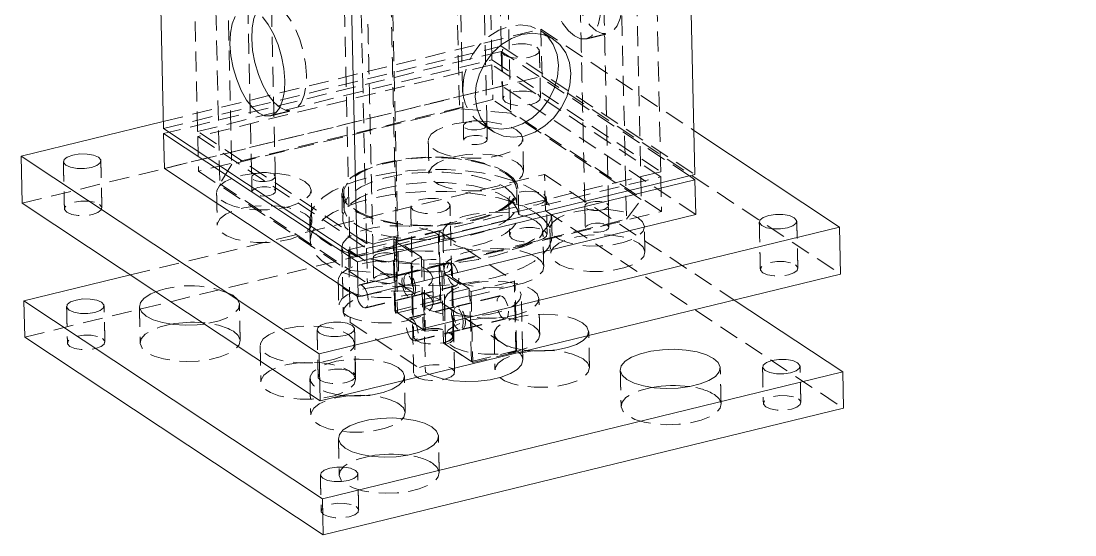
# Model space of a CAD drawing. Header units: millimetres. Extents: x 11 to 421, y 5 to 275.
# Drawn here: x 238.4 to 305.3, y 104.5 to 137.1 of the extents above; entities that cross this region are included whole.
import ezdxf

# ---------------------------------------------------------------- set-up
doc = ezdxf.new("R2010")
doc.units = ezdxf.units.MM
doc.linetypes.add('HIDDEN', pattern=[1.905, 1.27, -0.635])

msp = doc.modelspace()

# ---------------------------------------------------------------- linework, layer by layer
at = {"color": 7, "linetype": 'HIDDEN', "lineweight": 0}
for p, q in [((268.855, 135.487), (268.493, 151.591)), ((268.268, 134.629), (267.906, 150.733)), ((265.794, 150.162), (266.213, 131.528)), ((269.044, 149.881), (269.463, 131.246)), ((251.328, 146.642), (251.747, 128.007)), ((249.581, 130.08), (249.219, 146.184)), ((250.574, 145.385), (250.993, 126.75)), ((277.334, 144.39), (277.753, 125.756)), ((278.991, 127.527), (278.629, 143.631)), ((276.393, 143.143), (276.812, 124.508)), ((258.864, 139.895), (259.283, 121.26)), ((261.927, 139.622), (262.346, 120.987)), ((260.304, 122.978), (259.942, 139.082)), ((247.404, 130.717), (271.383, 136.572)), ((271.383, 136.572), (281.095, 130.14)), ((271.451, 133.581), (271.383, 136.572)), ((247.414, 130.268), (268.855, 135.487)), ((268.855, 135.487), (281.158, 127.339)), ((268.862, 135.165), (247.772, 130.031)), ((249.581, 130.08), (268.268, 134.629)), ((268.268, 134.629), (278.991, 127.527)), ((280.808, 127.253), (268.862, 135.165)), ((268.862, 135.165), (268.912, 132.956)), ((268.275, 134.307), (249.588, 129.758)), ((278.999, 127.205), (268.275, 134.307)), ((268.275, 134.307), (268.325, 132.098)), ((238.44, 125.521), (271.451, 133.581)), ((271.451, 133.581), (290.409, 121.025)), ((268.912, 132.956), (247.471, 127.738)), ((281.215, 124.808), (268.912, 132.956)), ((268.325, 132.098), (249.638, 127.55)), ((279.048, 124.996), (268.325, 132.098)), ((266.213, 131.528), (251.747, 128.007)), ((269.463, 131.246), (266.213, 131.528)), ((277.753, 125.756), (269.463, 131.246)), ((260.304, 122.978), (249.581, 130.08)), ((249.588, 129.758), (260.311, 122.656)), ((249.588, 129.758), (249.638, 127.55)), ((251.747, 128.007), (250.993, 126.75)), ((245.313, 120.969), (271.616, 127.352)), ((249.638, 127.55), (260.361, 120.448)), ((278.991, 127.527), (260.304, 122.978)), ((260.311, 122.656), (278.999, 127.205)), ((271.616, 127.352), (283.653, 119.38)), ((271.668, 125.051), (271.616, 127.352)), ((278.999, 127.205), (279.048, 124.996)), ((250.993, 126.75), (259.283, 121.26)), ((276.812, 124.508), (277.753, 125.756)), ((238.603, 117.027), (271.668, 125.051)), ((260.361, 120.448), (279.048, 124.996)), ((262.346, 120.987), (276.812, 124.508)), ((271.668, 125.051), (290.6, 112.512)), ((262.042, 123.264), (259.17, 122.565)), ((264.874, 123.536), (262.003, 122.837)), ((263.8, 122.1), (262.042, 123.264)), ((262.042, 123.264), (262.053, 122.804)), ((262.177, 123.077), (264.92, 123.745)), ((264.874, 123.536), (264.967, 119.395)), ((264.92, 123.745), (269.694, 120.583)), ((265.021, 119.235), (264.92, 123.745)), ((259.17, 122.565), (259.18, 122.105)), ((259.17, 122.565), (263.944, 119.403)), ((259.18, 122.105), (262.053, 122.804)), ((260.311, 122.656), (260.361, 120.448)), ((262.003, 122.837), (262.053, 122.804)), ((262.096, 118.696), (262.003, 122.837)), ((262.047, 123.045), (262.177, 123.077)), ((262.047, 123.045), (262.053, 123.046)), ((262.149, 118.536), (262.047, 123.045)), ((262.053, 123.046), (262.177, 123.077)), ((262.053, 123.046), (262.155, 118.536)), ((262.177, 123.077), (263.939, 121.91)), ((262.177, 123.077), (262.279, 118.568)), ((262.177, 123.077), (262.279, 118.568)), ((259.18, 122.105), (259.273, 117.964)), ((263.8, 122.1), (263.903, 117.499)), ((263.939, 121.91), (264.04, 117.401)), ((259.283, 121.26), (262.346, 120.987)), ((266.816, 120.102), (265.093, 121.243)), ((265.093, 121.243), (265.197, 116.642)), ((265.224, 121.059), (266.951, 119.915)), ((265.325, 116.55), (265.224, 121.059)), ((269.694, 120.583), (266.951, 119.915)), ((269.795, 116.073), (269.694, 120.583)), ((263.944, 119.403), (266.816, 120.102)), ((266.816, 120.102), (266.827, 119.642)), ((266.876, 119.609), (269.748, 120.308)), ((266.951, 119.915), (267.053, 115.406)), ((269.841, 116.167), (269.748, 120.308)), ((264.967, 119.395), (262.096, 118.696)), ((262.279, 118.568), (265.021, 119.235)), ((263.944, 119.403), (263.954, 118.943)), ((266.827, 119.642), (263.954, 118.943)), ((265.021, 119.235), (269.795, 116.073)), ((266.827, 119.642), (266.876, 119.609)), ((266.97, 115.468), (266.876, 119.609)), ((263.903, 117.499), (262.096, 118.696)), ((262.149, 118.536), (262.279, 118.568)), ((262.149, 118.536), (262.155, 118.536)), ((262.155, 118.536), (262.279, 118.568)), ((262.279, 118.568), (264.04, 117.401)), ((263.954, 118.943), (264.047, 114.802)), ((259.273, 117.964), (264.047, 114.802)), ((266.97, 115.468), (265.197, 116.642)), ((265.325, 116.55), (267.053, 115.406)), ((266.97, 115.468), (269.841, 116.167)), ((269.795, 116.073), (267.053, 115.406)), ((264.047, 114.802), (264.285, 114.666))]:
    msp.add_line(p, q, dxfattribs=at)
at = {"color": 7, "linetype": 'Continuous', "lineweight": 15}
for p, q in [((281.158, 127.339), (280.796, 143.443)), ((247.414, 130.268), (247.243, 137.911)), ((259.717, 122.12), (259.355, 138.224)), ((238.373, 128.511), (247.404, 130.717)), ((259.717, 122.12), (247.414, 130.268)), ((247.772, 130.031), (247.422, 129.946)), ((247.422, 129.946), (259.725, 121.798)), ((247.422, 129.946), (247.471, 127.738)), ((281.095, 130.14), (290.342, 124.015)), ((257.303, 115.974), (238.373, 128.511)), ((238.44, 125.521), (238.373, 128.511)), ((247.471, 127.738), (259.774, 119.589)), ((281.158, 127.339), (259.717, 122.12)), ((281.165, 127.016), (280.808, 127.253)), ((259.725, 121.798), (281.165, 127.016)), ((281.165, 127.016), (281.215, 124.808)), ((257.37, 112.983), (238.44, 125.521)), ((259.774, 119.589), (281.215, 124.808)), ((290.342, 124.015), (257.303, 115.974)), ((290.409, 121.025), (290.342, 124.015)), ((259.725, 121.798), (259.774, 119.589)), ((238.551, 119.328), (245.313, 120.969)), ((290.409, 121.025), (257.37, 112.983)), ((257.51, 106.771), (238.551, 119.328)), ((238.603, 117.027), (238.551, 119.328)), ((283.653, 119.38), (290.549, 114.813)), ((257.562, 104.471), (238.603, 117.027)), ((257.37, 112.983), (257.303, 115.974)), ((290.549, 114.813), (257.51, 106.771)), ((290.6, 112.512), (290.549, 114.813)), ((290.6, 112.512), (257.562, 104.471)), ((257.562, 104.471), (257.51, 106.771))]:
    msp.add_line(p, q, dxfattribs=at)
at = {"color": 7, "linetype": 'HIDDEN', "lineweight": 0, "flags": 128}
for points in [[(273.516, 136.139), (273.902, 135.963), (274.265, 135.957), (274.586, 136.122), (274.85, 136.45), (275.044, 136.923), (275.158, 137.519), (275.185, 138.206), (275.125, 138.952), (274.981, 139.718), (274.76, 140.466), (274.473, 141.159), (274.134, 141.761), (273.761, 142.243), (273.371, 142.581), (272.986, 142.757), (272.623, 142.762), (272.301, 142.597), (272.037, 142.27), (271.843, 141.797), (271.73, 141.201), (271.702, 140.513), (271.762, 139.768), (271.906, 139.002), (272.127, 138.253), (272.414, 137.561), (272.753, 136.958), (273.127, 136.476), (273.516, 136.139)], [(274.748, 142.916), (275.137, 142.578), (275.511, 142.096), (275.85, 141.494), (276.137, 140.801), (276.358, 140.053), (276.502, 139.287), (276.562, 138.541), (276.534, 137.854), (276.421, 137.258), (276.227, 136.785), (275.963, 136.458), (275.641, 136.293), (275.278, 136.298), (274.893, 136.474), (274.503, 136.811), (274.13, 137.293), (273.791, 137.896), (273.504, 138.589), (273.283, 139.337), (273.138, 140.103), (273.079, 140.848), (273.106, 141.536), (273.22, 142.132), (273.413, 142.605), (273.678, 142.932), (273.999, 143.097), (274.362, 143.092), (274.748, 142.916)], [(254.684, 138.032), (255.073, 137.695), (255.447, 137.213), (255.786, 136.61), (256.073, 135.918), (256.294, 135.17), (256.438, 134.404), (256.498, 133.658), (256.47, 132.97), (256.357, 132.375), (256.163, 131.901), (255.899, 131.574), (255.577, 131.409), (255.214, 131.415), (254.829, 131.591), (254.808, 131.605)], [(266.427, 132.796), (266.487, 133.531), (266.696, 134.267), (267.044, 134.965), (267.513, 135.592), (268.079, 136.116), (268.716, 136.51), (269.389, 136.755), (270.066, 136.839), (270.713, 136.757), (271.297, 136.513), (271.761, 136.149)], [(271.128, 135.43), (271.276, 135.261), (271.244, 135.079), (271.038, 134.912), (270.688, 134.786), (270.247, 134.72), (269.784, 134.723), (269.368, 134.796), (269.063, 134.927), (268.915, 135.097), (268.946, 135.278), (269.153, 135.445), (269.503, 135.571), (269.943, 135.637), (270.406, 135.634), (270.822, 135.561), (271.128, 135.43)], [(271.195, 132.439), (271.343, 132.27), (271.311, 132.088), (271.105, 131.921), (270.755, 131.795), (270.315, 131.729), (269.851, 131.733), (269.435, 131.805), (269.13, 131.937), (268.982, 132.106), (269.013, 132.288), (269.22, 132.454), (269.57, 132.58), (270.01, 132.647), (270.473, 132.643), (270.89, 132.57), (271.195, 132.439)], [(269.829, 130.176), (270.119, 129.91), (270.227, 129.621), (270.146, 129.327), (269.882, 129.047), (269.452, 128.798), (268.881, 128.595), (268.207, 128.453), (267.471, 128.378), (266.72, 128.377), (266.001, 128.449), (265.359, 128.59), (264.834, 128.79), (264.46, 129.038), (264.26, 129.318), (264.246, 129.611), (264.419, 129.901), (264.77, 130.167), (265.274, 130.395), (265.901, 130.569), (266.612, 130.678), (267.361, 130.716), (268.102, 130.681), (268.788, 130.574), (269.376, 130.402), (269.829, 130.176)], [(267.858, 130.621), (267.951, 130.514), (267.931, 130.4), (267.801, 130.295), (267.58, 130.215), (267.303, 130.174), (267.011, 130.176), (266.749, 130.222), (266.557, 130.304), (266.464, 130.411), (266.483, 130.525), (266.614, 130.63), (266.834, 130.71), (267.111, 130.752), (267.403, 130.749), (267.665, 130.703), (267.858, 130.621)], [(266.557, 130.304), (266.749, 130.222), (267.011, 130.176), (267.303, 130.174), (267.58, 130.215), (267.801, 130.295), (267.931, 130.4), (267.951, 130.514), (267.858, 130.621), (267.665, 130.703), (267.403, 130.749), (267.111, 130.752), (266.834, 130.71), (266.614, 130.63), (266.483, 130.525), (266.464, 130.411), (266.557, 130.304)], [(267.878, 129.701), (267.972, 129.594), (267.952, 129.48), (267.822, 129.375), (267.601, 129.295), (267.324, 129.253), (267.032, 129.256), (266.77, 129.302), (266.578, 129.384), (266.484, 129.491), (266.504, 129.605), (266.634, 129.71), (266.855, 129.79), (267.132, 129.831), (267.424, 129.829), (267.686, 129.783), (267.878, 129.701)], [(269.876, 128.105), (270.165, 127.839), (270.273, 127.55), (270.193, 127.257), (269.929, 126.976), (269.498, 126.727), (268.928, 126.525), (268.253, 126.382), (267.518, 126.308), (266.766, 126.306), (266.047, 126.378), (265.405, 126.519), (264.881, 126.72), (264.506, 126.968), (264.306, 127.247), (264.292, 127.541), (264.466, 127.83), (264.816, 128.097), (265.321, 128.324), (265.948, 128.498), (266.659, 128.608), (267.408, 128.646), (268.149, 128.61), (268.835, 128.503), (269.423, 128.331), (269.876, 128.105)], [(269.199, 127.455), (269.619, 127.106), (269.869, 126.731), (269.941, 126.341), (269.833, 125.949), (269.549, 125.567), (269.098, 125.208), (268.494, 124.883), (267.756, 124.603), (266.909, 124.376), (265.979, 124.21), (264.997, 124.111), (263.993, 124.081), (263.001, 124.122), (262.052, 124.232), (261.177, 124.407), (260.403, 124.642), (259.756, 124.93), (259.257, 125.261), (258.921, 125.624), (258.759, 126.009), (258.777, 126.401), (258.973, 126.79), (259.342, 127.162), (259.872, 127.505), (260.546, 127.809), (261.341, 128.063), (262.234, 128.26), (263.194, 128.393), (264.19, 128.458), (265.192, 128.453), (266.167, 128.377), (267.083, 128.234), (267.91, 128.028), (268.624, 127.765), (269.199, 127.455)], [(269.112, 127.434), (269.525, 127.091), (269.77, 126.723), (269.841, 126.34), (269.735, 125.954), (269.456, 125.579), (269.013, 125.227), (268.42, 124.908), (267.695, 124.632), (266.863, 124.41), (265.95, 124.247), (264.985, 124.15), (264, 124.121), (263.025, 124.16), (262.093, 124.268), (261.233, 124.44), (260.474, 124.672), (259.838, 124.954), (259.348, 125.279), (259.017, 125.636), (258.859, 126.013), (258.876, 126.399), (259.069, 126.781), (259.432, 127.146), (259.952, 127.483), (260.614, 127.782), (261.395, 128.031), (262.271, 128.225), (263.214, 128.355), (264.193, 128.419), (265.177, 128.414), (266.134, 128.34), (267.034, 128.199), (267.847, 127.996), (268.547, 127.739), (269.112, 127.434)], [(256.388, 126.904), (256.678, 126.638), (256.786, 126.349), (256.705, 126.056), (256.441, 125.775), (256.011, 125.526), (255.44, 125.324), (254.766, 125.181), (254.03, 125.107), (253.279, 125.105), (252.56, 125.177), (251.918, 125.318), (251.393, 125.519), (251.019, 125.767), (250.819, 126.046), (250.805, 126.34), (250.978, 126.629), (251.329, 126.896), (251.833, 127.123), (252.46, 127.297), (253.171, 127.407), (253.92, 127.445), (254.661, 127.409), (255.347, 127.302), (255.935, 127.13), (256.388, 126.904)], [(254.417, 127.349), (254.51, 127.243), (254.49, 127.128), (254.36, 127.023), (254.139, 126.944), (253.862, 126.902), (253.57, 126.904), (253.308, 126.95), (253.116, 127.033), (253.023, 127.139), (253.042, 127.254), (253.173, 127.359), (253.393, 127.438), (253.67, 127.48), (253.962, 127.478), (254.224, 127.432), (254.417, 127.349)], [(253.116, 127.033), (253.308, 126.95), (253.57, 126.904), (253.862, 126.902), (254.139, 126.944), (254.36, 127.023), (254.49, 127.128), (254.51, 127.243), (254.417, 127.349), (254.224, 127.432), (253.962, 127.478), (253.67, 127.48), (253.393, 127.438), (253.173, 127.359), (253.042, 127.254), (253.023, 127.139), (253.116, 127.033)], [(271.04, 126.284), (271.546, 125.878), (271.883, 125.444), (272.045, 124.992), (272.026, 124.532), (271.829, 124.075), (271.457, 123.632), (270.919, 123.213), (270.228, 122.828), (269.4, 122.486), (268.454, 122.195), (267.412, 121.962), (266.3, 121.792), (265.142, 121.689), (263.967, 121.656), (262.801, 121.694), (261.672, 121.801), (260.607, 121.975), (259.63, 122.212), (258.765, 122.507), (258.031, 122.852), (257.445, 123.24), (257.023, 123.661), (256.773, 124.105), (256.701, 124.562), (256.809, 125.022), (257.094, 125.474), (257.55, 125.906), (258.167, 126.309), (258.929, 126.674), (259.818, 126.991), (260.815, 127.254), (261.895, 127.456), (263.034, 127.593), (264.204, 127.661), (265.378, 127.658), (266.528, 127.586), (267.628, 127.445), (268.653, 127.238), (269.577, 126.972), (270.379, 126.651), (271.04, 126.284)], [(269.133, 126.513), (269.545, 126.171), (269.791, 125.802), (269.862, 125.419), (269.756, 125.034), (269.477, 124.659), (269.034, 124.306), (268.44, 123.987), (267.716, 123.712), (266.884, 123.49), (265.971, 123.327), (265.006, 123.23), (264.02, 123.2), (263.046, 123.24), (262.114, 123.348), (261.254, 123.52), (260.494, 123.751), (259.859, 124.034), (259.368, 124.359), (259.038, 124.716), (258.879, 125.093), (258.897, 125.479), (259.09, 125.86), (259.452, 126.226), (259.973, 126.563), (260.634, 126.861), (261.416, 127.111), (262.292, 127.305), (263.235, 127.435), (264.214, 127.499), (265.198, 127.493), (266.155, 127.419), (267.054, 127.279), (267.867, 127.076), (268.568, 126.818), (269.133, 126.513)], [(254.437, 126.429), (254.531, 126.323), (254.511, 126.208), (254.381, 126.103), (254.16, 126.024), (253.883, 125.982), (253.591, 125.984), (253.329, 126.03), (253.137, 126.113), (253.043, 126.219), (253.063, 126.334), (253.193, 126.439), (253.414, 126.518), (253.691, 126.56), (253.983, 126.558), (254.245, 126.512), (254.437, 126.429)], [(269.235, 125.844), (269.655, 125.496), (269.905, 125.12), (269.977, 124.73), (269.87, 124.338), (269.586, 123.956), (269.134, 123.597), (268.53, 123.272), (267.792, 122.992), (266.945, 122.766), (266.015, 122.6), (265.033, 122.501), (264.03, 122.471), (263.038, 122.512), (262.089, 122.621), (261.213, 122.797), (260.44, 123.032), (259.793, 123.32), (259.293, 123.651), (258.957, 124.014), (258.795, 124.398), (258.813, 124.791), (259.009, 125.179), (259.379, 125.551), (259.908, 125.895), (260.582, 126.199), (261.378, 126.453), (262.27, 126.65), (263.23, 126.783), (264.227, 126.848), (265.228, 126.842), (266.203, 126.767), (267.119, 126.624), (267.947, 126.417), (268.66, 126.155), (269.235, 125.844)], [(271.071, 124.903), (271.577, 124.498), (271.914, 124.064), (272.076, 123.612), (272.057, 123.152), (271.86, 122.695), (271.488, 122.252), (270.95, 121.833), (270.259, 121.448), (269.431, 121.106), (268.485, 120.815), (267.443, 120.581), (266.331, 120.411), (265.173, 120.309), (263.998, 120.276), (262.832, 120.313), (261.703, 120.421), (260.638, 120.595), (259.661, 120.832), (258.796, 121.127), (258.062, 121.472), (257.476, 121.859), (257.054, 122.28), (256.804, 122.725), (256.732, 123.182), (256.84, 123.642), (257.125, 124.093), (257.582, 124.526), (258.198, 124.929), (258.96, 125.293), (259.85, 125.611), (260.846, 125.874), (261.926, 126.076), (263.065, 126.212), (264.235, 126.28), (265.409, 126.278), (266.559, 126.205), (267.66, 126.064), (268.684, 125.858), (269.608, 125.591), (270.41, 125.271), (271.071, 124.903)], [(265.448, 125.616), (265.603, 125.439), (265.57, 125.248), (265.353, 125.073), (264.986, 124.941), (264.524, 124.871), (264.037, 124.875), (263.6, 124.951), (263.28, 125.089), (263.124, 125.266), (263.158, 125.457), (263.374, 125.632), (263.742, 125.764), (264.204, 125.834), (264.69, 125.83), (265.127, 125.754), (265.448, 125.616)], [(271.566, 126.074), (271.714, 125.905), (271.682, 125.723), (271.476, 125.557), (271.126, 125.431), (270.686, 125.364), (270.222, 125.368), (269.806, 125.441), (269.501, 125.572), (269.353, 125.741), (269.384, 125.923), (269.591, 126.089), (269.941, 126.215), (270.381, 126.282), (270.844, 126.278), (271.26, 126.205), (271.566, 126.074)], [(243.347, 125.452), (243.495, 125.282), (243.464, 125.101), (243.257, 124.934), (242.907, 124.808), (242.467, 124.742), (242.004, 124.745), (241.588, 124.818), (241.282, 124.949), (241.134, 125.118), (241.166, 125.3), (241.372, 125.467), (241.722, 125.593), (242.163, 125.659), (242.626, 125.656), (243.042, 125.583), (243.347, 125.452)], [(256.435, 124.833), (256.724, 124.568), (256.832, 124.279), (256.752, 123.985), (256.488, 123.705), (256.057, 123.456), (255.487, 123.253), (254.812, 123.11), (254.077, 123.036), (253.325, 123.035), (252.606, 123.107), (251.964, 123.248), (251.44, 123.448), (251.065, 123.696), (250.865, 123.976), (250.851, 124.269), (251.025, 124.558), (251.375, 124.825), (251.88, 125.053), (252.507, 125.227), (253.218, 125.336), (253.967, 125.374), (254.708, 125.339), (255.394, 125.231), (255.982, 125.059), (256.435, 124.833)], [(277.552, 124.607), (277.842, 124.342), (277.95, 124.053), (277.869, 123.759), (277.605, 123.479), (277.175, 123.229), (276.604, 123.027), (275.93, 122.884), (275.194, 122.81), (274.443, 122.809), (273.724, 122.881), (273.082, 123.021), (272.557, 123.222), (272.183, 123.47), (271.983, 123.749), (271.969, 124.043), (272.143, 124.332), (272.493, 124.599), (272.997, 124.827), (273.625, 125.001), (274.335, 125.11), (275.085, 125.148), (275.826, 125.112), (276.512, 125.005), (277.1, 124.833), (277.552, 124.607)], [(275.57, 125.513), (275.664, 125.406), (275.644, 125.292), (275.514, 125.187), (275.293, 125.107), (275.016, 125.066), (274.724, 125.068), (274.462, 125.114), (274.27, 125.196), (274.176, 125.303), (274.196, 125.417), (274.326, 125.522), (274.547, 125.602), (274.824, 125.643), (275.116, 125.641), (275.378, 125.595), (275.57, 125.513)], [(274.27, 125.196), (274.462, 125.114), (274.724, 125.068), (275.016, 125.066), (275.293, 125.107), (275.514, 125.187), (275.644, 125.292), (275.664, 125.406), (275.57, 125.513), (275.378, 125.595), (275.116, 125.641), (274.824, 125.643), (274.547, 125.602), (274.326, 125.522), (274.196, 125.417), (274.176, 125.303), (274.27, 125.196)], [(271.086, 124.385), (271.384, 124.115), (271.505, 123.822), (271.441, 123.522), (271.197, 123.234), (270.786, 122.974), (270.233, 122.757), (269.569, 122.595), (268.834, 122.499), (268.069, 122.473), (267.32, 122.519), (266.629, 122.635), (266.038, 122.814), (265.58, 123.045), (265.282, 123.314), (265.161, 123.608), (265.224, 123.907), (265.469, 124.195), (265.879, 124.455), (266.433, 124.673), (267.096, 124.834), (267.832, 124.931), (268.597, 124.956), (269.346, 124.91), (270.037, 124.794), (270.628, 124.616), (271.086, 124.385)], [(264.874, 123.536), (264.382, 123.768), (263.758, 123.946), (263.036, 124.059), (262.259, 124.1), (261.469, 124.067), (260.713, 123.962), (260.033, 123.792), (259.469, 123.564), (259.051, 123.294), (258.805, 122.995), (258.744, 122.686), (258.871, 122.383), (259.18, 122.105)], [(271.617, 123.774), (271.766, 123.604), (271.734, 123.423), (271.527, 123.256), (271.177, 123.13), (270.737, 123.064), (270.274, 123.067), (269.858, 123.14), (269.553, 123.271), (269.404, 123.44), (269.436, 123.622), (269.643, 123.789), (269.993, 123.915), (270.433, 123.981), (270.896, 123.978), (271.312, 123.905), (271.617, 123.774)], [(275.601, 124.132), (275.695, 124.026), (275.675, 123.911), (275.545, 123.806), (275.324, 123.727), (275.047, 123.685), (274.755, 123.687), (274.493, 123.733), (274.301, 123.816), (274.207, 123.922), (274.227, 124.037), (274.357, 124.142), (274.578, 124.221), (274.855, 124.263), (275.147, 124.261), (275.409, 124.215), (275.601, 124.132)], [(277.589, 122.997), (277.878, 122.731), (277.986, 122.442), (277.906, 122.148), (277.642, 121.868), (277.211, 121.619), (276.64, 121.417), (275.966, 121.274), (275.23, 121.199), (274.479, 121.198), (273.76, 121.27), (273.118, 121.411), (272.593, 121.612), (272.219, 121.859), (272.019, 122.139), (272.005, 122.433), (272.179, 122.722), (272.529, 122.989), (273.033, 123.216), (273.661, 123.39), (274.371, 123.5), (275.121, 123.538), (275.862, 123.502), (276.548, 123.395), (277.136, 123.223), (277.589, 122.997)], [(271.138, 122.084), (271.436, 121.814), (271.557, 121.521), (271.493, 121.222), (271.249, 120.934), (270.838, 120.673), (270.285, 120.456), (269.621, 120.295), (268.886, 120.198), (268.121, 120.172), (267.372, 120.219), (266.681, 120.334), (266.09, 120.513), (265.631, 120.744), (265.333, 121.014), (265.213, 121.307), (265.276, 121.606), (265.52, 121.895), (265.931, 122.155), (266.484, 122.372), (267.148, 122.534), (267.884, 122.63), (268.648, 122.656), (269.398, 122.61), (270.088, 122.494), (270.68, 122.315), (271.138, 122.084)], [(264.111, 121.336), (264.401, 121.07), (264.509, 120.781), (264.428, 120.487), (264.164, 120.207), (263.734, 119.958), (263.163, 119.756), (262.489, 119.613), (261.753, 119.538), (261.002, 119.537), (260.283, 119.609), (259.641, 119.75), (259.116, 119.95), (258.742, 120.198), (258.542, 120.478), (258.528, 120.771), (258.702, 121.061), (259.052, 121.328), (259.556, 121.555), (260.184, 121.729), (260.894, 121.839), (261.644, 121.877), (262.385, 121.841), (263.071, 121.734), (263.659, 121.562), (264.111, 121.336)], [(262.129, 122.241), (262.223, 122.135), (262.203, 122.02), (262.073, 121.915), (261.852, 121.836), (261.575, 121.794), (261.283, 121.796), (261.021, 121.842), (260.829, 121.925), (260.735, 122.031), (260.755, 122.146), (260.885, 122.251), (261.106, 122.33), (261.383, 122.372), (261.675, 122.37), (261.937, 122.324), (262.129, 122.241)], [(260.829, 121.925), (261.021, 121.842), (261.283, 121.796), (261.575, 121.794), (261.852, 121.836), (262.073, 121.915), (262.203, 122.02), (262.223, 122.135), (262.129, 122.241), (261.937, 122.324), (261.675, 122.37), (261.383, 122.372), (261.106, 122.33), (260.885, 122.251), (260.755, 122.146), (260.735, 122.031), (260.829, 121.925)], [(265.093, 121.243), (264.613, 121.171), (264.107, 121.175), (263.653, 121.254), (263.319, 121.397), (263.158, 121.582), (263.192, 121.78), (263.418, 121.962), (263.8, 122.1)], [(265.224, 121.059), (265.545, 121.199), (265.724, 121.373), (265.735, 121.557), (265.579, 121.727), (265.275, 121.862), (264.863, 121.943), (264.398, 121.96), (263.939, 121.91)], [(287.538, 121.615), (287.686, 121.446), (287.655, 121.264), (287.448, 121.097), (287.098, 120.971), (286.658, 120.905), (286.195, 120.908), (285.779, 120.981), (285.473, 121.112), (285.325, 121.282), (285.357, 121.463), (285.563, 121.63), (285.913, 121.756), (286.354, 121.822), (286.817, 121.819), (287.233, 121.746), (287.538, 121.615)], [(266.167, 120.76), (266.144, 120.515), (266.068, 120.344), (265.95, 120.275), (265.809, 120.317), (265.665, 120.464), (265.54, 120.694), (265.454, 120.971), (265.42, 121.254), (265.443, 121.5), (265.518, 121.67), (265.636, 121.739), (265.778, 121.697), (265.922, 121.55), (266.046, 121.32), (266.132, 121.043), (266.167, 120.76)], [(262.16, 120.861), (262.254, 120.754), (262.234, 120.64), (262.104, 120.535), (261.883, 120.455), (261.606, 120.414), (261.314, 120.416), (261.052, 120.462), (260.86, 120.544), (260.766, 120.651), (260.786, 120.765), (260.916, 120.87), (261.137, 120.95), (261.414, 120.992), (261.706, 120.989), (261.968, 120.943), (262.16, 120.861)], [(262.936, 119.618), (262.792, 119.765), (262.668, 119.995), (262.582, 120.272), (262.548, 120.555), (262.57, 120.801), (262.646, 120.971), (262.764, 121.04), (262.905, 120.998), (263.049, 120.851), (263.174, 120.621), (263.26, 120.344), (263.294, 120.061), (263.272, 119.816), (263.196, 119.645), (263.078, 119.576), (262.936, 119.618)], [(263.035, 121.03), (262.894, 121.072), (262.776, 121.002), (262.7, 120.832), (262.678, 120.587), (262.712, 120.304), (262.798, 120.026), (262.922, 119.797), (263.066, 119.65), (263.208, 119.607), (263.326, 119.677), (263.402, 119.847), (263.424, 120.093), (263.39, 120.375), (263.304, 120.653), (263.179, 120.883), (263.035, 121.03)], [(270.856, 120.036), (271.145, 119.77), (271.253, 119.481), (271.173, 119.188), (270.909, 118.907), (270.478, 118.658), (269.908, 118.456), (269.233, 118.313), (268.497, 118.239), (267.746, 118.237), (267.027, 118.309), (266.385, 118.45), (265.861, 118.651), (265.486, 118.899), (265.286, 119.178), (265.272, 119.472), (265.446, 119.761), (265.796, 120.028), (266.301, 120.255), (266.928, 120.429), (267.639, 120.539), (268.388, 120.577), (269.129, 120.541), (269.815, 120.434), (270.403, 120.262), (270.856, 120.036)], [(264.148, 119.725), (264.437, 119.46), (264.545, 119.171), (264.465, 118.877), (264.201, 118.597), (263.77, 118.348), (263.199, 118.145), (262.525, 118.002), (261.789, 117.928), (261.038, 117.927), (260.319, 117.999), (259.677, 118.139), (259.152, 118.34), (258.778, 118.588), (258.578, 118.867), (258.564, 119.161), (258.738, 119.45), (259.088, 119.717), (259.592, 119.945), (260.22, 120.119), (260.93, 120.228), (261.68, 120.266), (262.421, 120.231), (263.107, 120.123), (263.695, 119.951), (264.148, 119.725)], [(264.967, 119.395), (264.476, 119.627), (263.851, 119.805), (263.13, 119.918), (262.352, 119.959), (261.562, 119.926), (260.806, 119.821), (260.126, 119.651), (259.562, 119.423), (259.144, 119.153), (258.898, 118.854), (258.837, 118.545), (258.964, 118.242), (259.273, 117.964)], [(260.422, 119.362), (260.387, 119.645), (260.301, 119.922), (260.177, 120.152), (260.033, 120.299), (259.891, 120.341), (259.774, 120.272), (259.698, 120.101), (259.675, 119.856), (259.71, 119.573), (259.795, 119.296), (259.92, 119.066), (260.064, 118.919), (260.206, 118.877), (260.323, 118.946), (260.399, 119.116), (260.422, 119.362)], [(263.954, 118.943), (264.427, 118.704), (265.036, 118.519), (265.748, 118.397), (266.521, 118.347), (267.311, 118.37), (268.074, 118.466), (268.766, 118.629), (269.347, 118.85), (269.784, 119.116), (270.053, 119.412), (270.138, 119.721), (270.034, 120.025), (269.748, 120.308)], [(251.814, 119.694), (252.112, 119.424), (252.232, 119.131), (252.169, 118.831), (251.925, 118.543), (251.514, 118.283), (250.961, 118.066), (250.297, 117.904), (250.01, 117.858)], [(269.326, 118.667), (269.304, 118.422), (269.228, 118.252), (269.11, 118.182), (268.969, 118.224), (268.825, 118.371), (268.7, 118.601), (268.614, 118.879), (268.58, 119.162), (268.602, 119.407), (268.678, 119.577), (268.796, 119.647), (268.938, 119.605), (269.082, 119.458), (269.206, 119.228), (269.292, 118.95), (269.326, 118.667)], [(266.096, 117.525), (265.952, 117.672), (265.828, 117.902), (265.742, 118.18), (265.707, 118.463), (265.73, 118.708), (265.806, 118.878), (265.923, 118.948), (266.065, 118.906), (266.209, 118.758), (266.334, 118.529), (266.419, 118.251), (266.454, 117.968), (266.431, 117.723), (266.355, 117.553), (266.238, 117.483), (266.096, 117.525)], [(266.195, 118.937), (266.054, 118.979), (265.936, 118.91), (265.86, 118.739), (265.837, 118.494), (265.872, 118.211), (265.958, 117.934), (266.082, 117.704), (266.226, 117.557), (266.368, 117.515), (266.486, 117.584), (266.561, 117.755), (266.584, 118), (266.55, 118.283), (266.464, 118.56), (266.339, 118.79), (266.195, 118.937)], [(270.491, 116.177), (270.187, 116.217), (269.545, 116.358), (269.02, 116.558), (268.646, 116.806), (268.446, 117.085), (268.432, 117.379), (268.606, 117.668), (268.956, 117.935), (269.46, 118.163), (270.088, 118.337), (270.798, 118.446), (271.548, 118.484), (272.289, 118.449), (272.975, 118.341), (273.563, 118.169), (274.016, 117.943), (274.016, 117.943)], [(251.865, 117.393), (252.163, 117.123), (252.284, 116.83), (252.22, 116.531), (251.976, 116.243), (251.566, 115.982), (251.012, 115.765), (250.349, 115.604), (249.613, 115.507), (248.848, 115.481), (248.099, 115.528), (247.408, 115.643), (246.817, 115.822), (246.359, 116.053), (246.061, 116.323), (245.94, 116.616), (246.004, 116.915), (246.248, 117.204), (246.659, 117.464), (247.212, 117.681), (247.876, 117.843), (247.898, 117.847)], [(263.581, 117.269), (263.547, 117.552), (263.461, 117.829), (263.337, 118.059), (263.193, 118.206), (263.051, 118.248), (262.933, 118.179), (262.857, 118.009), (262.835, 117.763), (262.869, 117.48), (262.955, 117.203), (263.08, 116.973), (263.224, 116.826), (263.365, 116.784), (263.483, 116.853), (263.559, 117.024), (263.581, 117.269)], [(270.908, 117.735), (271.197, 117.47), (271.305, 117.181), (271.224, 116.887), (270.96, 116.607), (270.53, 116.358), (269.959, 116.155), (269.285, 116.012), (268.549, 115.938), (267.798, 115.937), (267.079, 116.009), (266.437, 116.15), (265.912, 116.35), (265.538, 116.598), (265.338, 116.878), (265.324, 117.171), (265.498, 117.46), (265.848, 117.727), (266.352, 117.955), (266.98, 118.129), (267.69, 118.238), (268.44, 118.276), (269.181, 118.241), (269.867, 118.133), (270.455, 117.961), (270.908, 117.735)], [(274.016, 117.943), (274.305, 117.678), (274.413, 117.389), (274.344, 117.114)], [(243.539, 116.939), (243.687, 116.77), (243.655, 116.588), (243.449, 116.422), (243.099, 116.296), (242.659, 116.229), (242.195, 116.233), (241.779, 116.306), (241.474, 116.437), (241.326, 116.606), (241.357, 116.788), (241.564, 116.954), (241.914, 117.081), (242.354, 117.147), (242.817, 117.143), (243.233, 117.07), (243.539, 116.939)], [(259.155, 117.188), (259.444, 116.922), (259.552, 116.633), (259.471, 116.34), (259.207, 116.059), (258.777, 115.81), (258.206, 115.608), (257.532, 115.465), (256.796, 115.391), (256.045, 115.389), (255.326, 115.461), (254.684, 115.602), (254.159, 115.803), (253.785, 116.051), (253.585, 116.33), (253.571, 116.624), (253.745, 116.913), (254.095, 117.18), (254.599, 117.407), (255.227, 117.581), (255.937, 117.691), (256.687, 117.729), (257.428, 117.693), (258.114, 117.586), (258.702, 117.414), (259.155, 117.188)], [(265.634, 117.334), (265.789, 117.156), (265.756, 116.966), (265.539, 116.791), (265.172, 116.658), (264.71, 116.589), (264.223, 116.593), (263.787, 116.669), (263.466, 116.807), (263.311, 116.984), (263.344, 117.175), (263.561, 117.35), (263.928, 117.482), (264.39, 117.552), (264.877, 117.548), (265.313, 117.472), (265.634, 117.334)], [(263.903, 117.499), (264.384, 117.571), (264.89, 117.567), (265.344, 117.488), (265.677, 117.345), (265.839, 117.16), (265.805, 116.961), (265.579, 116.78), (265.197, 116.642)], [(265.325, 116.55), (265.647, 116.69), (265.825, 116.864), (265.837, 117.048), (265.68, 117.218), (265.376, 117.353), (264.965, 117.434), (264.499, 117.451), (264.04, 117.401)], [(274.067, 115.643), (274.357, 115.377), (274.465, 115.088), (274.384, 114.794), (274.12, 114.514), (273.69, 114.265), (273.119, 114.063), (272.445, 113.92), (271.709, 113.845), (270.958, 113.844), (270.239, 113.916), (269.597, 114.057), (269.072, 114.257), (268.698, 114.505), (268.498, 114.785), (268.484, 115.078), (268.657, 115.368), (269.007, 115.635), (269.512, 115.862), (270.139, 116.036), (270.85, 116.146), (270.864, 116.147)], [(259.206, 114.887), (259.496, 114.622), (259.604, 114.333), (259.523, 114.039), (259.259, 113.759), (258.829, 113.51), (258.258, 113.307), (257.584, 113.164), (256.848, 113.09), (256.097, 113.089), (255.378, 113.161), (254.736, 113.302), (254.211, 113.502), (253.837, 113.75), (253.637, 114.029), (253.623, 114.323), (253.796, 114.612), (254.146, 114.879), (254.651, 115.107), (255.278, 115.281), (255.989, 115.39), (256.738, 115.428), (257.479, 115.393), (258.165, 115.285), (258.753, 115.113), (259.206, 114.887)], [(258.79, 113.329), (258.486, 113.369), (257.844, 113.509), (257.319, 113.71), (256.945, 113.958), (256.745, 114.237), (256.731, 114.531), (256.904, 114.82), (257.255, 115.087), (257.759, 115.315), (258.386, 115.489), (259.097, 115.598), (259.846, 115.636), (260.587, 115.601), (261.273, 115.493), (261.861, 115.321), (262.314, 115.095), (262.314, 115.095)], [(265.729, 115.044), (265.887, 114.871), (265.871, 114.684), (265.683, 114.509), (265.35, 114.368), (264.915, 114.283), (264.439, 114.263), (263.984, 114.311), (263.612, 114.421), (263.375, 114.579), (263.303, 114.762), (263.406, 114.946), (263.671, 115.107), (264.062, 115.222), (264.525, 115.276), (264.999, 115.261), (265.419, 115.18), (265.729, 115.044)], [(259.46, 114.781), (259.608, 114.611), (259.576, 114.43), (259.37, 114.263), (259.02, 114.137), (258.579, 114.071), (258.116, 114.074), (257.7, 114.147), (257.395, 114.278), (257.247, 114.447), (257.278, 114.629), (257.485, 114.796), (257.835, 114.922), (258.275, 114.988), (258.738, 114.984), (259.154, 114.912), (259.46, 114.781)], [(262.314, 115.095), (262.604, 114.83), (262.712, 114.541), (262.642, 114.266)], [(282.4, 113.378), (282.698, 113.108), (282.819, 112.815), (282.756, 112.516), (282.511, 112.228), (282.101, 111.967), (281.547, 111.75), (280.884, 111.589), (280.148, 111.492), (279.383, 111.466), (278.634, 111.513), (277.943, 111.629), (277.352, 111.807), (276.894, 112.038), (276.596, 112.308), (276.475, 112.601), (276.539, 112.9), (276.783, 113.189), (277.194, 113.449), (277.747, 113.666), (278.411, 113.828), (278.433, 113.832)], [(262.366, 112.795), (262.656, 112.529), (262.763, 112.24), (262.683, 111.946), (262.419, 111.666), (261.988, 111.417), (261.418, 111.215), (260.743, 111.072), (260.008, 110.997), (259.257, 110.996), (258.537, 111.068), (257.895, 111.209), (257.371, 111.409), (256.997, 111.657), (256.796, 111.937), (256.783, 112.23), (256.956, 112.52), (257.306, 112.787), (257.811, 113.014), (258.438, 113.188), (259.149, 113.297), (259.163, 113.299)], [(287.73, 113.103), (287.878, 112.933), (287.846, 112.752), (287.64, 112.585), (287.29, 112.459), (286.849, 112.393), (286.386, 112.396), (285.97, 112.469), (285.665, 112.6), (285.517, 112.769), (285.548, 112.951), (285.755, 113.118), (286.105, 113.244), (286.545, 113.31), (287.008, 113.307), (287.424, 113.234), (287.73, 113.103)], [(264.504, 109.022), (264.802, 108.753), (264.923, 108.459), (264.859, 108.16), (264.615, 107.872), (264.205, 107.612), (263.651, 107.394), (262.987, 107.233), (262.252, 107.136), (261.487, 107.111), (260.738, 107.157), (260.047, 107.273), (259.456, 107.451), (258.998, 107.682), (258.7, 107.952), (258.579, 108.245), (258.643, 108.545), (258.887, 108.833), (259.297, 109.093), (259.851, 109.31), (260.514, 109.472), (260.537, 109.476)], [(259.651, 106.268), (259.799, 106.099), (259.767, 105.917), (259.561, 105.751), (259.211, 105.625), (258.771, 105.558), (258.307, 105.562), (257.891, 105.635), (257.586, 105.766), (257.438, 105.935), (257.469, 106.117), (257.676, 106.283), (258.026, 106.409), (258.466, 106.476), (258.93, 106.472), (259.346, 106.399), (259.651, 106.268)]]:
    msp.add_lwpolyline(points, dxfattribs=at)
at = {"color": 7, "linetype": 'Continuous', "lineweight": 15, "flags": 128}
for points in [[(251.973, 137.386), (251.779, 136.913), (251.666, 136.318), (251.638, 135.63)], [(251.638, 135.63), (251.698, 134.884), (251.842, 134.118), (252.063, 133.37), (252.35, 132.677), (252.689, 132.075), (253.063, 131.593), (253.452, 131.255), (253.838, 131.08), (254.201, 131.074), (254.522, 131.239), (254.786, 131.566), (254.98, 132.04), (255.094, 132.635), (255.121, 133.323), (255.062, 134.068), (254.917, 134.835), (254.696, 135.583), (254.409, 136.275), (254.07, 136.878), (253.697, 137.36)], [(254.808, 131.605), (254.439, 131.928), (254.066, 132.41), (253.727, 133.012), (253.44, 133.705), (253.219, 134.453), (253.075, 135.219), (253.015, 135.965), (253.042, 136.653), (253.156, 137.248), (253.328, 137.683)], [(267.216, 132.273), (267.309, 131.575), (267.548, 130.948), (267.924, 130.426), (268.416, 130.033), (269, 129.789), (269.647, 129.707), (270.324, 129.791), (270.997, 130.036), (271.634, 130.43), (272.2, 130.954), (272.67, 131.581), (273.017, 132.28), (273.227, 133.015), (273.287, 133.75), (273.194, 134.448), (272.955, 135.074), (272.579, 135.597), (272.087, 135.99), (271.503, 136.234), (270.856, 136.316), (270.179, 136.232), (269.506, 135.987), (268.869, 135.593), (268.303, 135.069), (267.833, 134.442), (267.486, 133.743), (267.276, 133.008), (267.216, 132.273)], [(271.761, 136.149), (271.789, 136.12), (272.165, 135.598), (272.404, 134.972), (272.497, 134.273), (272.437, 133.538), (272.228, 132.803), (271.88, 132.104), (271.411, 131.477), (270.844, 130.953), (270.208, 130.559), (269.534, 130.314), (268.857, 130.23), (268.21, 130.312), (267.952, 130.397)], [(243.28, 128.442), (243.428, 128.273), (243.397, 128.091), (243.19, 127.925), (242.84, 127.799), (242.4, 127.732), (241.937, 127.736), (241.521, 127.809), (241.215, 127.94), (241.067, 128.109), (241.099, 128.291), (241.305, 128.458), (241.655, 128.584), (242.095, 128.65), (242.559, 128.646), (242.975, 128.573), (243.28, 128.442)], [(287.471, 124.606), (287.619, 124.436), (287.588, 124.255), (287.381, 124.088), (287.031, 123.962), (286.591, 123.896), (286.127, 123.899), (285.711, 123.972), (285.406, 124.103), (285.258, 124.272), (285.29, 124.454), (285.496, 124.621), (285.846, 124.747), (286.286, 124.813), (286.75, 124.81), (287.166, 124.737), (287.471, 124.606)], [(250.01, 117.858), (249.561, 117.808), (248.796, 117.782), (248.047, 117.828), (247.357, 117.944), (246.765, 118.123), (246.307, 118.354), (246.009, 118.623), (245.888, 118.917), (245.952, 119.216), (246.196, 119.504), (246.607, 119.764), (246.925, 119.901)], [(243.487, 119.24), (243.635, 119.071), (243.604, 118.889), (243.397, 118.722), (243.047, 118.596), (242.607, 118.53), (242.143, 118.534), (241.727, 118.606), (241.422, 118.737), (241.274, 118.907), (241.306, 119.089), (241.512, 119.255), (241.862, 119.381), (242.302, 119.447), (242.766, 119.444), (243.182, 119.371), (243.487, 119.24)], [(259.392, 117.771), (259.54, 117.602), (259.509, 117.42), (259.302, 117.254), (258.952, 117.128), (258.512, 117.061), (258.049, 117.065), (257.633, 117.138), (257.327, 117.269), (257.179, 117.438), (257.211, 117.62), (257.417, 117.786), (257.767, 117.912), (258.208, 117.979), (258.671, 117.975), (259.087, 117.902), (259.392, 117.771)], [(274.344, 117.114), (274.332, 117.095), (274.068, 116.815), (273.638, 116.566), (273.067, 116.363), (272.393, 116.22), (271.657, 116.146), (270.906, 116.145), (270.491, 116.177)], [(270.864, 116.147), (271.599, 116.184), (272.016, 116.173)], [(282.349, 115.679), (282.647, 115.409), (282.767, 115.116), (282.704, 114.817), (282.46, 114.528), (282.049, 114.268), (281.496, 114.051), (280.832, 113.889), (280.096, 113.793), (279.331, 113.767), (278.582, 113.813), (277.892, 113.929), (277.3, 114.108), (276.842, 114.339), (276.544, 114.609), (276.423, 114.902), (276.487, 115.201), (276.731, 115.489), (277.142, 115.75), (277.695, 115.967), (278.359, 116.128), (279.094, 116.225), (279.859, 116.251), (280.608, 116.204), (281.299, 116.088), (281.89, 115.91), (282.349, 115.679)], [(264.285, 114.666), (264.52, 114.563), (265.129, 114.377), (265.841, 114.256), (266.614, 114.206), (267.404, 114.229), (268.167, 114.325), (268.859, 114.488), (269.44, 114.709), (269.878, 114.975), (270.146, 115.271), (270.231, 115.575)], [(287.678, 115.403), (287.826, 115.234), (287.794, 115.052), (287.588, 114.886), (287.238, 114.76), (286.798, 114.693), (286.334, 114.697), (285.918, 114.77), (285.613, 114.901), (285.465, 115.07), (285.496, 115.252), (285.703, 115.418), (286.053, 115.544), (286.493, 115.611), (286.957, 115.607), (287.373, 115.534), (287.678, 115.403)], [(262.642, 114.266), (262.631, 114.247), (262.367, 113.967), (261.937, 113.718), (261.366, 113.515), (260.692, 113.372), (259.956, 113.298), (259.205, 113.297), (258.79, 113.329)], [(259.163, 113.299), (259.898, 113.336), (260.315, 113.325)], [(264.452, 111.323), (264.751, 111.053), (264.871, 110.76), (264.808, 110.461), (264.563, 110.173), (264.153, 109.912), (263.599, 109.695), (262.936, 109.533), (262.2, 109.437), (261.435, 109.411), (260.686, 109.457), (259.996, 109.573), (259.404, 109.752), (258.946, 109.983), (258.648, 110.253), (258.527, 110.546), (258.591, 110.845), (258.835, 111.133), (259.246, 111.394), (259.799, 111.611), (260.463, 111.772), (261.198, 111.869), (261.963, 111.895), (262.712, 111.848), (263.403, 111.733), (263.994, 111.554), (264.452, 111.323)], [(259.599, 108.569), (259.747, 108.4), (259.716, 108.218), (259.509, 108.051), (259.159, 107.925), (258.719, 107.859), (258.256, 107.863), (257.84, 107.935), (257.534, 108.066), (257.386, 108.236), (257.418, 108.417), (257.624, 108.584), (257.974, 108.71), (258.415, 108.776), (258.878, 108.773), (259.294, 108.7), (259.599, 108.569)]]:
    msp.add_lwpolyline(points, dxfattribs=at)
at = {"color": 7, "linetype": 'HIDDEN', "lineweight": 0}
for centre, radius, start, end in [((268.964, 132.724), 2.538, 178.38524, 246.50348), ((249.117, 113.864), 6.423, 65.18088, 109.96216), ((249.676, 113.337), 4.61, 61.64352, 87.42237), ((269.508, 115.522), 0.726, 4.215, 62.68901), ((271.941, 111.649), 4.525, 61.97243, 89.05136), ((280.414, 109.893), 4.011, 60.31528, 84.33894), ((260.24, 108.8), 4.525, 61.97243, 89.05136), ((262.518, 105.537), 4.011, 60.31534, 84.33889)]:
    msp.add_arc(centre, radius, start, end, dxfattribs=at)
at = {"color": 7, "linetype": 'Continuous', "lineweight": 15}
for centre, radius, start, end in [((249.265, 110.069), 7.897, 85.51028, 99.969), ((279.794, 106.158), 7.794, 82.51666, 100.05942), ((261.898, 101.802), 7.794, 82.51667, 100.05942)]:
    msp.add_arc(centre, radius, start, end, dxfattribs=at)
at = {"color": 7, "linetype": 'HIDDEN', "lineweight": 0}
for points in [[(286.596, 208.067), (399.407, 132.966)], [(390.883, 118.342), (273.655, 196.383)], [(266.038, 149.081), (266.457, 130.446)], [(267.957, 130.479), (267.538, 149.114)], [(252.597, 145.809), (253.016, 127.174)], [(254.516, 127.208), (254.097, 145.843)], [(273.751, 143.972), (274.17, 125.338)], [(275.67, 125.371), (275.251, 144.006)], [(260.31, 140.701), (260.729, 122.066)], [(262.229, 122.1), (261.81, 140.735)], [(272.184, 135.929), (271.394, 136.453)], [(274.271, 135.959), (275.648, 136.294)], [(271.353, 132.215), (271.285, 135.205)], [(268.905, 135.152), (268.972, 132.161)], [(254.207, 131.076), (255.584, 131.411)], [(267.529, 130.617), (268.319, 130.093)], [(266.457, 130.446), (266.478, 129.525)], [(267.978, 129.559), (267.957, 130.479)], [(264.229, 129.475), (264.275, 127.404)], [(270.274, 127.539), (270.227, 129.61)], [(241.057, 128.164), (241.125, 125.174)], [(243.505, 125.227), (243.438, 128.218)], [(253.016, 127.174), (253.037, 126.254)], [(254.537, 126.288), (254.516, 127.208)], [(250.788, 126.203), (250.834, 124.133)], [(256.833, 124.268), (256.786, 126.338)], [(258.745, 126.147), (258.781, 124.536)], [(258.844, 126.149), (258.865, 125.229)], [(269.862, 125.476), (269.842, 126.396)], [(269.978, 124.788), (269.942, 126.399)], [(271.775, 123.549), (271.724, 125.85)], [(263.114, 125.324), (263.3, 117.042)], [(265.8, 117.098), (265.613, 125.381)], [(269.343, 125.796), (269.395, 123.496)], [(274.17, 125.338), (274.201, 123.957)], [(275.701, 123.991), (275.67, 125.371)], [(256.7, 124.49), (256.731, 123.109)], [(272.09, 123.455), (272.059, 124.835)], [(271.952, 123.907), (271.988, 122.296)], [(277.986, 122.431), (277.95, 124.042)], [(285.248, 124.328), (285.315, 121.337)], [(287.696, 121.39), (287.629, 124.381)], [(265.159, 123.643), (265.21, 121.343)], [(271.559, 121.485), (271.507, 123.786)], [(258.741, 122.729), (258.834, 118.588)], [(260.729, 122.066), (260.76, 120.686)], [(262.26, 120.719), (262.229, 122.1)], [(265.616, 121.736), (262.874, 121.068)], [(263.147, 121.642), (263.302, 114.741)], [(265.853, 116.973), (265.751, 121.482)], [(258.511, 120.635), (258.547, 119.025)], [(262.743, 121.037), (259.871, 120.338)], [(264.545, 119.16), (264.509, 120.77)], [(263.228, 119.611), (265.971, 120.278)], [(260.226, 118.88), (263.098, 119.579)], [(265.255, 119.335), (265.307, 117.035)], [(268.776, 119.643), (266.033, 118.976)], [(270.219, 116.111), (270.138, 119.716)], [(271.305, 117.17), (271.254, 119.47)], [(241.264, 118.962), (241.316, 116.661)], [(243.697, 116.715), (243.645, 119.016)], [(245.886, 118.952), (245.938, 116.652)], [(252.286, 116.794), (252.234, 119.095)], [(265.903, 118.944), (263.031, 118.245)], [(266.388, 117.518), (269.13, 118.186)], [(257.17, 117.493), (257.237, 114.503)], [(259.617, 114.556), (259.55, 117.547)], [(263.386, 116.787), (266.258, 117.487)], [(268.415, 117.243), (268.467, 114.942)], [(274.465, 115.077), (274.413, 117.378)], [(253.554, 116.487), (253.606, 114.187)], [(259.604, 114.322), (259.552, 116.622)], [(265.901, 114.799), (265.85, 117.1)], [(285.455, 115.125), (285.507, 112.825)], [(287.887, 112.878), (287.836, 115.179)], [(262.764, 112.229), (262.712, 114.53)], [(276.421, 114.937), (276.473, 112.637)], [(282.821, 112.78), (282.77, 115.08)], [(256.714, 114.395), (256.765, 112.094)], [(258.525, 110.582), (258.577, 108.281)], [(264.925, 108.424), (264.873, 110.724)], [(257.376, 108.291), (257.428, 105.99)], [(259.809, 106.044), (259.757, 108.344)]]:
    msp.add_open_spline(points, degree=1, dxfattribs=at)
at = {"color": 7, "linetype": 'Continuous', "lineweight": 15}
msp.add_open_spline([(270.231, 115.575), (270.219, 116.111)], degree=1, dxfattribs=at)

doc.saveas('drawing.dxf')
